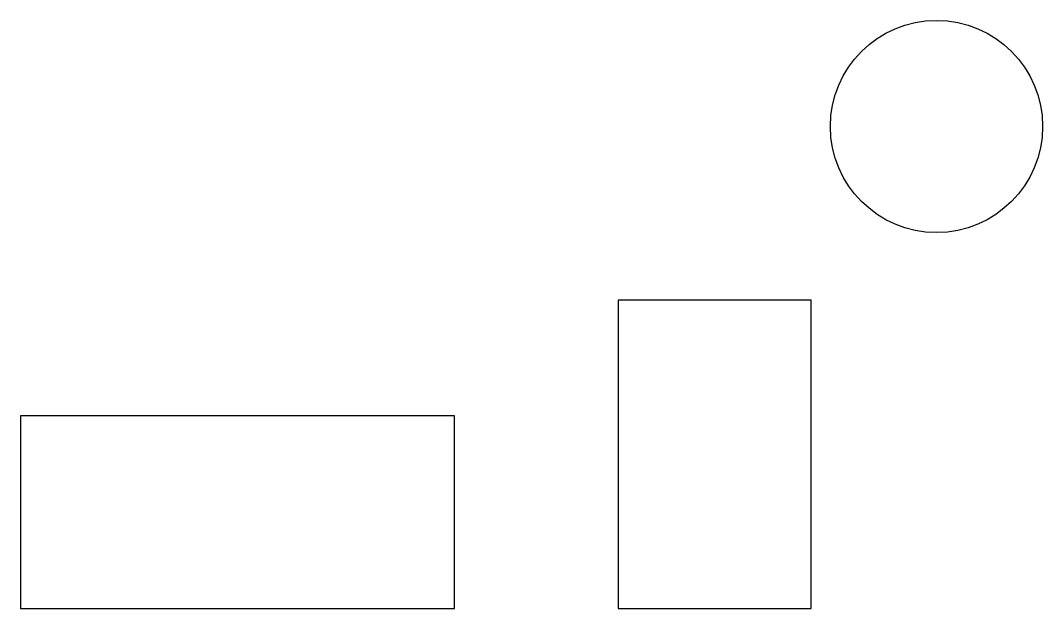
# Model space of a CAD drawing. Header units: millimetres. Extents: x 10 to 116, y 10 to 71.
import ezdxf

# ---------------------------------------------------------------- set-up
doc = ezdxf.new("R2010")
doc.units = ezdxf.units.MM

msp = doc.modelspace()

# ---------------------------------------------------------------- linework, layer by layer
for points in [[(72, 10), (92, 10), (92, 42), (72, 42)], [(10, 10), (55, 10), (55, 30), (10, 30)]]:
    msp.add_lwpolyline(points, close=True)
msp.add_circle((105, 60), 11)

doc.saveas('drawing.dxf')
